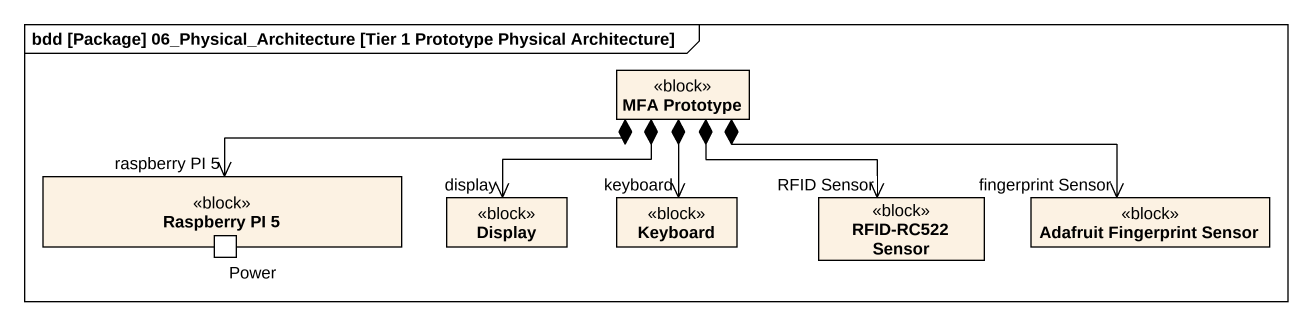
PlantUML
@startuml
mainframe bdd [Package] 06_Physical_Architecture [Tier 1 Prototype Physical Architecture]
allowmixing
hide circle
hide empty members
class "MFA Prototype" as MFA_Prototype <<block>>
rectangle "Raspberry PI 5" as Raspberry_PI_5 <<block>> {
  port Power
}
class Display <<block>>
class Keyboard <<block>>
class "RFID-RC522 Sensor" as RFID_RC522_Sensor <<block>>
class "Adafruit Fingerprint Sensor" as Adafruit_Fingerprint_Sensor <<block>>
MFA_Prototype *-left-> "raspberry PI 5" Raspberry_PI_5
MFA_Prototype *--> "display" Display
MFA_Prototype *--> "keyboard" Keyboard
MFA_Prototype *--> "RFID Sensor" RFID_RC522_Sensor
MFA_Prototype *-right-> "fingerprint Sensor" Adafruit_Fingerprint_Sensor
@enduml
